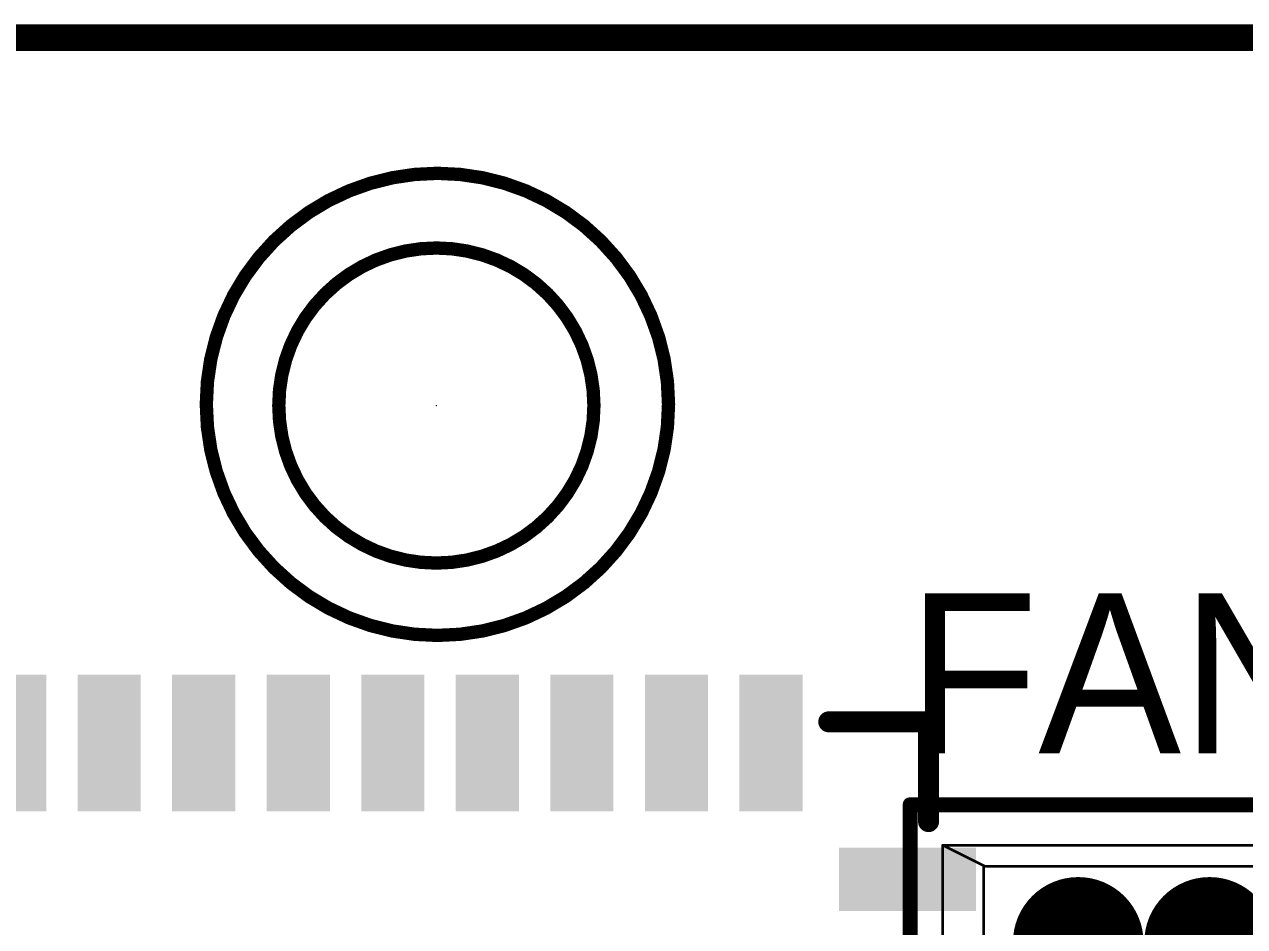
# Model space of a CAD drawing. Header units: millimetres. Extents: x 19.13 to 23.12, y 5.07 to 8.34.
# Drawn here: x 22.1249 to 22.5822, y 7.9361 to 8.2743 of the extents above; entities that cross this region are included whole.
import ezdxf

# ---------------------------------------------------------------- set-up
doc = ezdxf.new("R2010")
doc.units = ezdxf.units.MM
doc.header["$MEASUREMENT"] = 0
for name, color, linetype in [('BottomLayer', 5, 'Continuous'), ('BottomOverlay', 54, 'Continuous'), ('BottomPaste', 16, 'Continuous'), ('BottomSolder', 6, 'Continuous'), ('KeepOutLayer', 6, 'Continuous'), ('Mechanical11', 56, 'Continuous'), ('Mechanical3', 76, 'Continuous'), ('MidLayer1', 16, 'Continuous'), ('MidLayer2', 76, 'Continuous'), ('MidLayer3', 90, 'Continuous'), ('MidLayer4', 156, 'Continuous'), ('MultiLayer', 9, 'Continuous'), ('TopLayer', 1, 'Continuous'), ('TopOverlay', 2, 'Continuous'), ('TopSolder', 216, 'Continuous')]:
    doc.layers.add(name, color=color, linetype=linetype)

# ---------------------------------------------------------------- blocks, each defined once
blk = doc.blocks.new('FG6223ASRD_W7_B_422')
at = {"layer": 'BottomLayer'}
for points in [[(-0.25194, -0.16732), (-0.25194, -0.18701), (-0.20469, -0.16732), (-0.20469, -0.18701)], [(-0.18701, -0.25194), (-0.16732, -0.25194), (-0.18701, -0.20469), (-0.16732, -0.20469)], [(-0.15157, -0.25194), (-0.13189, -0.25194), (-0.15157, -0.20469), (-0.13189, -0.20469)], [(-0.11614, -0.25194), (-0.09646, -0.25194), (-0.11614, -0.20469), (-0.09646, -0.20469)], [(-0.08071, -0.25194), (-0.06102, -0.25194), (-0.08071, -0.20469), (-0.06102, -0.20469)], [(-0.04528, -0.25194), (-0.02559, -0.25194), (-0.04528, -0.20469), (-0.02559, -0.20469)], [(-0.00984, -0.25194), (0.00984, -0.25194), (-0.00984, -0.20469), (0.00984, -0.20469)], [(0.02559, -0.25194), (0.04528, -0.25194), (0.02559, -0.20469), (0.04528, -0.20469)], [(0.06102, -0.25194), (0.08071, -0.25194), (0.06102, -0.20469), (0.08071, -0.20469)], [(0.09646, -0.25194), (0.11614, -0.25194), (0.09646, -0.20469), (0.11614, -0.20469)]]:
    blk.add_solid(points, dxfattribs=at)
at = {"layer": 'BottomOverlay', "const_width": 0.00787}
for points in [[(-0.23622, -0.19882), (-0.23622, -0.23622)], [(-0.19882, -0.23622), (-0.23622, -0.23622)]]:
    blk.add_lwpolyline(points, dxfattribs=at)
at = {"layer": 'BottomOverlay', "const_width": 0.00394}
for points in [[(-0.23819, -0.19882, 1), (-0.23425, -0.19882, 1)], [(-0.23819, -0.23622, 1), (-0.23425, -0.23622, 1)], [(-0.23819, -0.23622, 1), (-0.23425, -0.23622, 1)], [(-0.20079, -0.23622, 1), (-0.19685, -0.23622, 1)]]:
    blk.add_lwpolyline(points, format="xyb", close=True, dxfattribs=at)
at = {"layer": 'BottomPaste'}
for points in [[(-0.25194, -0.16732), (-0.25194, -0.18701), (-0.20469, -0.16732), (-0.20469, -0.18701)], [(-0.18701, -0.25194), (-0.16732, -0.25194), (-0.18701, -0.20469), (-0.16732, -0.20469)], [(-0.15157, -0.25194), (-0.13189, -0.25194), (-0.15157, -0.20469), (-0.13189, -0.20469)], [(-0.11614, -0.25194), (-0.09646, -0.25194), (-0.11614, -0.20469), (-0.09646, -0.20469)], [(-0.08071, -0.25194), (-0.06102, -0.25194), (-0.08071, -0.20469), (-0.06102, -0.20469)], [(-0.04528, -0.25194), (-0.02559, -0.25194), (-0.04528, -0.20469), (-0.02559, -0.20469)], [(-0.00984, -0.25194), (0.00984, -0.25194), (-0.00984, -0.20469), (0.00984, -0.20469)], [(0.02559, -0.25194), (0.04528, -0.25194), (0.02559, -0.20469), (0.04528, -0.20469)], [(0.06102, -0.25194), (0.08071, -0.25194), (0.06102, -0.20469), (0.08071, -0.20469)], [(0.09646, -0.25194), (0.11614, -0.25194), (0.09646, -0.20469), (0.11614, -0.20469)]]:
    blk.add_solid(points, dxfattribs=at)
at = {"layer": 'BottomSolder'}
for points in [[(-0.25394, -0.16532), (-0.25394, -0.18901), (-0.20269, -0.16532), (-0.20269, -0.18901)], [(-0.18901, -0.25394), (-0.16532, -0.25394), (-0.18901, -0.20269), (-0.16532, -0.20269)], [(-0.15357, -0.25394), (-0.12989, -0.25394), (-0.15357, -0.20269), (-0.12989, -0.20269)], [(-0.11814, -0.25394), (-0.09446, -0.25394), (-0.11814, -0.20269), (-0.09446, -0.20269)], [(-0.08271, -0.25394), (-0.05902, -0.25394), (-0.08271, -0.20269), (-0.05902, -0.20269)], [(-0.04728, -0.25394), (-0.02359, -0.25394), (-0.04728, -0.20269), (-0.02359, -0.20269)], [(-0.01184, -0.25394), (0.01184, -0.25394), (-0.01184, -0.20269), (0.01184, -0.20269)], [(0.02359, -0.25394), (0.04728, -0.25394), (0.02359, -0.20269), (0.04728, -0.20269)], [(0.05902, -0.25394), (0.08271, -0.25394), (0.05902, -0.20269), (0.08271, -0.20269)], [(0.09446, -0.25394), (0.11814, -0.25394), (0.09446, -0.20269), (0.11814, -0.20269)]]:
    blk.add_solid(points, dxfattribs=at)
blk = doc.blocks.new('CON_MISC_004_TH_ST_M_P013_WTB_452')
at = {"layer": 'BottomLayer', "const_width": 0.02047}
for points in [[(-0.08406, 0, 1), (-0.06358, 0, 1)], [(-0.03484, 0, 1), (-0.01437, 0, 1)], [(0.01437, 0, 1), (0.03484, 0, 1)], [(0.06358, 0, 1), (0.08406, 0, 1)]]:
    blk.add_lwpolyline(points, format="xyb", close=True, dxfattribs=at)
at = {"layer": 'BottomSolder', "const_width": 0.02447}
for points in [[(-0.08606, 0, 1), (-0.06158, 0, 1)], [(-0.03684, 0, 1), (-0.01237, 0, 1)], [(0.01237, 0, 1), (0.03684, 0, 1)], [(0.06158, 0, 1), (0.08606, 0, 1)]]:
    blk.add_lwpolyline(points, format="xyb", close=True, dxfattribs=at)
at = {"layer": 'Mechanical11'}
for points, const_width in [([(-0.13445, -0.08661), (-0.13445, 0.04921)], 0.001), ([(-0.13445, 0.04921), (0.13445, 0.04921)], 0.001), ([(0.13445, -0.08661), (0.13445, 0.04921)], 0.001), ([(-0.12461, 0.03642), (-0.10886, 0.02854)], 0.001), ([(-0.12461, -0.06594), (-0.12461, 0.03642)], 0.001), ([(-0.12461, 0.03642), (0.12461, 0.03642)], 0.001), ([(0.10886, 0.02854), (0.12461, 0.03642)], 0.001), ([(0.12461, -0.06594), (0.12461, 0.03642)], 0.001), ([(-0.10925, -0.00295), (-0.10925, 0.02854)], 0.001), ([(-0.10886, 0.02854), (0.10925, 0.02854)], 0.001), ([(0.10925, -0.00295), (0.10925, 0.02854)], 0.001), ([(0.05374, 0.02008), (0.0939, 0.02008)], 0.00512), ([(0.05374, -0.02008), (0.05374, 0.02008)], 0.00512), ([(0.0939, -0.02008), (0.0939, 0.02008)], 0.00512), ([(-0.08012, 0.00689), (-0.06752, 0.00689)], 0.001), ([(-0.08012, -0.00689), (-0.08012, 0.00689)], 0.001), ([(-0.06752, -0.00689), (-0.06752, 0.00689)], 0.001), ([(-0.03091, 0.00689), (-0.01831, 0.00689)], 0.001), ([(-0.03091, -0.00689), (-0.03091, 0.00689)], 0.001), ([(-0.01831, -0.00689), (-0.01831, 0.00689)], 0.001), ([(0.01831, 0.00689), (0.03091, 0.00689)], 0.001), ([(0.01831, -0.00689), (0.01831, 0.00689)], 0.001), ([(0.03091, -0.00689), (0.03091, 0.00689)], 0.001), ([(0.06752, 0.00689), (0.08012, 0.00689)], 0.001), ([(0.06752, -0.00689), (0.06752, 0.00689)], 0.001), ([(0.08012, -0.00689), (0.08012, 0.00689)], 0.001), ([(-0.12461, -0.00295), (-0.10925, -0.00295)], 0.001), ([(0.10925, -0.00295), (0.12461, -0.00295)], 0.001), ([(-0.08012, -0.00689), (-0.06752, -0.00689)], 0.001), ([(-0.03091, -0.00689), (-0.01831, -0.00689)], 0.001), ([(0.01831, -0.00689), (0.03091, -0.00689)], 0.001), ([(0.06752, -0.00689), (0.08012, -0.00689)], 0.001), ([(0.05374, -0.02008), (0.0939, -0.02008)], 0.00512), ([(-0.12461, -0.03445), (-0.10925, -0.03445)], 0.001), ([(-0.10925, -0.06594), (-0.10925, -0.03445)], 0.001), ([(0.10925, -0.03445), (0.12461, -0.03445)], 0.001), ([(0.10925, -0.06594), (0.10925, -0.03445)], 0.001), ([(-0.13445, -0.06594), (0.13445, -0.06594)], 0.001), ([(-0.13445, -0.08661), (0.13445, -0.08661)], 0.001)]:
    blk.add_lwpolyline(points, dxfattribs=dict(at, const_width=const_width))
for points, const_width in [([(-0.1347, 0.04921, 1), (-0.1342, 0.04921, 1)], 0.0005), ([(-0.1347, 0.04921, 1), (-0.1342, 0.04921, 1)], 0.0005), ([(0.1342, 0.04921, 1), (0.1347, 0.04921, 1)], 0.0005), ([(0.1342, 0.04921, 1), (0.1347, 0.04921, 1)], 0.0005), ([(-0.12486, 0.03642, 1), (-0.12436, 0.03642, 1)], 0.0005), ([(-0.12486, 0.03642, 1), (-0.12436, 0.03642, 1)], 0.0005), ([(-0.12486, 0.03642, 1), (-0.12436, 0.03642, 1)], 0.0005), ([(0.12436, 0.03642, 1), (0.12486, 0.03642, 1)], 0.0005), ([(0.12436, 0.03642, 1), (0.12486, 0.03642, 1)], 0.0005), ([(0.12436, 0.03642, 1), (0.12486, 0.03642, 1)], 0.0005), ([(-0.1095, 0.02854, 1), (-0.109, 0.02854, 1)], 0.0005), ([(-0.10911, 0.02854, 1), (-0.10861, 0.02854, 1)], 0.0005), ([(-0.10911, 0.02854, 1), (-0.10861, 0.02854, 1)], 0.0005), ([(0.10861, 0.02854, 1), (0.10911, 0.02854, 1)], 0.0005), ([(0.109, 0.02854, 1), (0.1095, 0.02854, 1)], 0.0005), ([(0.109, 0.02854, 1), (0.1095, 0.02854, 1)], 0.0005), ([(0.05246, 0.02008, 1), (0.05502, 0.02008, 1)], 0.00256), ([(0.05246, 0.02008, 1), (0.05502, 0.02008, 1)], 0.00256), ([(0.09262, 0.02008, 1), (0.09518, 0.02008, 1)], 0.00256), ([(0.09262, 0.02008, 1), (0.09518, 0.02008, 1)], 0.00256), ([(-0.08037, 0.00689, 1), (-0.07987, 0.00689, 1)], 0.0005), ([(-0.08037, 0.00689, 1), (-0.07987, 0.00689, 1)], 0.0005), ([(-0.06777, 0.00689, 1), (-0.06727, 0.00689, 1)], 0.0005), ([(-0.06777, 0.00689, 1), (-0.06727, 0.00689, 1)], 0.0005), ([(-0.03116, 0.00689, 1), (-0.03066, 0.00689, 1)], 0.0005), ([(-0.03116, 0.00689, 1), (-0.03066, 0.00689, 1)], 0.0005), ([(-0.01856, 0.00689, 1), (-0.01806, 0.00689, 1)], 0.0005), ([(-0.01856, 0.00689, 1), (-0.01806, 0.00689, 1)], 0.0005), ([(0.01806, 0.00689, 1), (0.01856, 0.00689, 1)], 0.0005), ([(0.01806, 0.00689, 1), (0.01856, 0.00689, 1)], 0.0005), ([(0.03066, 0.00689, 1), (0.03116, 0.00689, 1)], 0.0005), ([(0.03066, 0.00689, 1), (0.03116, 0.00689, 1)], 0.0005), ([(0.06727, 0.00689, 1), (0.06777, 0.00689, 1)], 0.0005), ([(0.06727, 0.00689, 1), (0.06777, 0.00689, 1)], 0.0005), ([(0.07987, 0.00689, 1), (0.08037, 0.00689, 1)], 0.0005), ([(0.07987, 0.00689, 1), (0.08037, 0.00689, 1)], 0.0005), ([(-0.12486, -0.00295, 1), (-0.12436, -0.00295, 1)], 0.0005), ([(-0.1095, -0.00295, 1), (-0.109, -0.00295, 1)], 0.0005), ([(-0.1095, -0.00295, 1), (-0.109, -0.00295, 1)], 0.0005), ([(0.109, -0.00295, 1), (0.1095, -0.00295, 1)], 0.0005), ([(0.109, -0.00295, 1), (0.1095, -0.00295, 1)], 0.0005), ([(0.12436, -0.00295, 1), (0.12486, -0.00295, 1)], 0.0005), ([(-0.08037, -0.00689, 1), (-0.07987, -0.00689, 1)], 0.0005), ([(-0.08037, -0.00689, 1), (-0.07987, -0.00689, 1)], 0.0005), ([(-0.06777, -0.00689, 1), (-0.06727, -0.00689, 1)], 0.0005), ([(-0.06777, -0.00689, 1), (-0.06727, -0.00689, 1)], 0.0005), ([(-0.03116, -0.00689, 1), (-0.03066, -0.00689, 1)], 0.0005), ([(-0.03116, -0.00689, 1), (-0.03066, -0.00689, 1)], 0.0005), ([(-0.01856, -0.00689, 1), (-0.01806, -0.00689, 1)], 0.0005), ([(-0.01856, -0.00689, 1), (-0.01806, -0.00689, 1)], 0.0005), ([(0.01806, -0.00689, 1), (0.01856, -0.00689, 1)], 0.0005), ([(0.01806, -0.00689, 1), (0.01856, -0.00689, 1)], 0.0005), ([(0.03066, -0.00689, 1), (0.03116, -0.00689, 1)], 0.0005), ([(0.03066, -0.00689, 1), (0.03116, -0.00689, 1)], 0.0005), ([(0.06727, -0.00689, 1), (0.06777, -0.00689, 1)], 0.0005), ([(0.06727, -0.00689, 1), (0.06777, -0.00689, 1)], 0.0005), ([(0.07987, -0.00689, 1), (0.08037, -0.00689, 1)], 0.0005), ([(0.07987, -0.00689, 1), (0.08037, -0.00689, 1)], 0.0005), ([(0.05246, -0.02008, 1), (0.05502, -0.02008, 1)], 0.00256), ([(0.05246, -0.02008, 1), (0.05502, -0.02008, 1)], 0.00256), ([(0.09262, -0.02008, 1), (0.09518, -0.02008, 1)], 0.00256), ([(0.09262, -0.02008, 1), (0.09518, -0.02008, 1)], 0.00256), ([(-0.12486, -0.03445, 1), (-0.12436, -0.03445, 1)], 0.0005), ([(-0.1095, -0.03445, 1), (-0.109, -0.03445, 1)], 0.0005), ([(-0.1095, -0.03445, 1), (-0.109, -0.03445, 1)], 0.0005), ([(0.109, -0.03445, 1), (0.1095, -0.03445, 1)], 0.0005), ([(0.109, -0.03445, 1), (0.1095, -0.03445, 1)], 0.0005), ([(0.12436, -0.03445, 1), (0.12486, -0.03445, 1)], 0.0005), ([(-0.1347, -0.06594, 1), (-0.1342, -0.06594, 1)], 0.0005), ([(-0.12486, -0.06594, 1), (-0.12436, -0.06594, 1)], 0.0005), ([(-0.1095, -0.06594, 1), (-0.109, -0.06594, 1)], 0.0005), ([(0.109, -0.06594, 1), (0.1095, -0.06594, 1)], 0.0005), ([(0.12436, -0.06594, 1), (0.12486, -0.06594, 1)], 0.0005), ([(0.1342, -0.06594, 1), (0.1347, -0.06594, 1)], 0.0005), ([(-0.1347, -0.08661, 1), (-0.1342, -0.08661, 1)], 0.0005), ([(-0.1347, -0.08661, 1), (-0.1342, -0.08661, 1)], 0.0005), ([(0.1342, -0.08661, 1), (0.1347, -0.08661, 1)], 0.0005), ([(0.1342, -0.08661, 1), (0.1347, -0.08661, 1)], 0.0005)]:
    blk.add_lwpolyline(points, format="xyb", close=True, dxfattribs=dict(at, const_width=const_width))
at = {"layer": 'MidLayer1', "const_width": 0.02047}
for points in [[(-0.08406, 0, 1), (-0.06358, 0, 1)], [(-0.03484, 0, 1), (-0.01437, 0, 1)], [(0.01437, 0, 1), (0.03484, 0, 1)], [(0.06358, 0, 1), (0.08406, 0, 1)]]:
    blk.add_lwpolyline(points, format="xyb", close=True, dxfattribs=at)
at = {"layer": 'MidLayer2', "const_width": 0.02047}
for points in [[(-0.08406, 0, 1), (-0.06358, 0, 1)], [(-0.03484, 0, 1), (-0.01437, 0, 1)], [(0.01437, 0, 1), (0.03484, 0, 1)], [(0.06358, 0, 1), (0.08406, 0, 1)]]:
    blk.add_lwpolyline(points, format="xyb", close=True, dxfattribs=at)
at = {"layer": 'MidLayer3', "const_width": 0.02047}
for points in [[(-0.08406, 0, 1), (-0.06358, 0, 1)], [(-0.03484, 0, 1), (-0.01437, 0, 1)], [(0.01437, 0, 1), (0.03484, 0, 1)], [(0.06358, 0, 1), (0.08406, 0, 1)]]:
    blk.add_lwpolyline(points, format="xyb", close=True, dxfattribs=at)
at = {"layer": 'MidLayer4', "const_width": 0.02047}
for points in [[(-0.08406, 0, 1), (-0.06358, 0, 1)], [(-0.03484, 0, 1), (-0.01437, 0, 1)], [(0.01437, 0, 1), (0.03484, 0, 1)], [(0.06358, 0, 1), (0.08406, 0, 1)]]:
    blk.add_lwpolyline(points, format="xyb", close=True, dxfattribs=at)
at = {"layer": 'MultiLayer', "const_width": 0.02047}
for points in [[(-0.08406, 0, 1), (-0.06358, 0, 1)], [(-0.03484, 0, 1), (-0.01437, 0, 1)], [(0.01437, 0, 1), (0.03484, 0, 1)], [(0.06358, 0, 1), (0.08406, 0, 1)]]:
    blk.add_lwpolyline(points, format="xyb", close=True, dxfattribs=at)
at = {"layer": 'TopLayer', "const_width": 0.02047}
for points in [[(-0.08406, 0, 1), (-0.06358, 0, 1)], [(-0.03484, 0, 1), (-0.01437, 0, 1)], [(0.01437, 0, 1), (0.03484, 0, 1)], [(0.06358, 0, 1), (0.08406, 0, 1)]]:
    blk.add_lwpolyline(points, format="xyb", close=True, dxfattribs=at)
at = {"layer": 'TopOverlay'}
for p, q in [((0.0765, 0.05484), (0.06535, 0.06598)), ((0.06535, 0.06598), (0.08764, 0.06598)), ((0.08764, 0.06598), (0.0765, 0.05484)), ((0.08764, 0.06598), (0.08764, 0.06598))]:
    blk.add_line(p, q, dxfattribs=at)
for points, const_width in [([(0.06535, 0.06598), (0.0765, 0.05484)], 0.005), ([(0.06535, 0.06598), (0.08764, 0.06598)], 0.005), ([(0.0765, 0.05484), (0.08764, 0.06598)], 0.005), ([(-0.13701, -0.08917), (-0.13701, 0.05177)], 0.00512), ([(-0.13701, 0.05177), (0.13701, 0.05177)], 0.00512), ([(0.13701, -0.08917), (0.13701, 0.05177)], 0.00512), ([(-0.13701, -0.08917), (0.13701, -0.08917)], 0.00512)]:
    blk.add_lwpolyline(points, dxfattribs=dict(at, const_width=const_width))
for points, const_width in [([(0.0641, 0.06598, 1), (0.0666, 0.06598, 1)], 0.0025), ([(0.0641, 0.06598, 1), (0.0666, 0.06598, 1)], 0.0025), ([(0.08639, 0.06598, 1), (0.08889, 0.06598, 1)], 0.0025), ([(0.08639, 0.06598, 1), (0.08889, 0.06598, 1)], 0.0025), ([(0.07525, 0.05484, 1), (0.07775, 0.05484, 1)], 0.0025), ([(0.07525, 0.05484, 1), (0.07775, 0.05484, 1)], 0.0025), ([(-0.13829, 0.05177, 1), (-0.13573, 0.05177, 1)], 0.00256), ([(-0.13829, 0.05177, 1), (-0.13573, 0.05177, 1)], 0.00256), ([(0.13573, 0.05177, 1), (0.13829, 0.05177, 1)], 0.00256), ([(0.13573, 0.05177, 1), (0.13829, 0.05177, 1)], 0.00256), ([(-0.13829, -0.08917, 1), (-0.13573, -0.08917, 1)], 0.00256), ([(-0.13829, -0.08917, 1), (-0.13573, -0.08917, 1)], 0.00256), ([(0.13573, -0.08917, 1), (0.13829, -0.08917, 1)], 0.00256), ([(0.13573, -0.08917, 1), (0.13829, -0.08917, 1)], 0.00256)]:
    blk.add_lwpolyline(points, format="xyb", close=True, dxfattribs=dict(at, const_width=const_width))
at = {"layer": 'TopSolder', "const_width": 0.02447}
for points in [[(-0.08606, 0, 1), (-0.06158, 0, 1)], [(-0.03684, 0, 1), (-0.01237, 0, 1)], [(0.01237, 0, 1), (0.03684, 0, 1)], [(0.06158, 0, 1), (0.08606, 0, 1)]]:
    blk.add_lwpolyline(points, format="xyb", close=True, dxfattribs=at)

msp = doc.modelspace()

# ---------------------------------------------------------------- linework, layer by layer
at = {"layer": 'BottomLayer'}
for p, q in [((22.28006, 8.21852), (22.26308, 8.21685)), ((22.29703, 8.21685), (22.28006, 8.21852)), ((22.28006, 8.21852), (22.28006, 8.21852)), ((22.26308, 8.21685), (22.24675, 8.21189)), ((22.31336, 8.21189), (22.29703, 8.21685)), ((22.24675, 8.21189), (22.2317, 8.20385)), ((22.32841, 8.20385), (22.31336, 8.21189)), ((22.2317, 8.20385), (22.21851, 8.19303)), ((22.3416, 8.19303), (22.32841, 8.20385)), ((22.21851, 8.19303), (22.20769, 8.17984)), ((22.35242, 8.17984), (22.3416, 8.19303)), ((22.20769, 8.17984), (22.19965, 8.16479)), ((22.36046, 8.16479), (22.35242, 8.17984)), ((22.19965, 8.16479), (22.19469, 8.14846)), ((22.36542, 8.14846), (22.36046, 8.16479)), ((22.19469, 8.14846), (22.19302, 8.13149)), ((22.36709, 8.13149), (22.36542, 8.14846)), ((22.19302, 8.13149), (22.19302, 8.13149)), ((22.19302, 8.13149), (22.19469, 8.11451)), ((22.36542, 8.11451), (22.36709, 8.13149)), ((22.36709, 8.13149), (22.36709, 8.13149)), ((22.19469, 8.11451), (22.19965, 8.09818)), ((22.36046, 8.09818), (22.36542, 8.11451)), ((22.19965, 8.09818), (22.20769, 8.08313)), ((22.35242, 8.08313), (22.36046, 8.09818)), ((22.20769, 8.08313), (22.21851, 8.06994)), ((22.3416, 8.06994), (22.35242, 8.08313)), ((22.21851, 8.06994), (22.2317, 8.05912)), ((22.32841, 8.05912), (22.3416, 8.06994)), ((22.2317, 8.05912), (22.24675, 8.05108)), ((22.31336, 8.05108), (22.32841, 8.05912)), ((22.24675, 8.05108), (22.26308, 8.04612)), ((22.29703, 8.04612), (22.31336, 8.05108)), ((22.26308, 8.04612), (22.28006, 8.04445)), ((22.28006, 8.04445), (22.29703, 8.04612)), ((22.28006, 8.04445), (22.28006, 8.04445))]:
    msp.add_line(p, q, dxfattribs=at)
at = {"layer": 'KeepOutLayer', "const_width": 0.01}
msp.add_lwpolyline([(19.16114, 8.26932), (23.0509, 8.26932)], dxfattribs=at)
at = {"layer": 'KeepOutLayer'}
for points, const_width in [([(22.33832, 8.13144, 1), (22.22021, 8.13144, 1)], 0.005), ([(22.21896, 8.13144, 1), (22.22146, 8.13144, 1)], 0.0025), ([(22.33707, 8.13144, 1), (22.33957, 8.13144, 1)], 0.0025)]:
    msp.add_lwpolyline(points, format="xyb", close=True, dxfattribs=dict(at, const_width=const_width))
at = {"layer": 'Mechanical3'}
for points, const_width in [([(22.27939, 8.13144, 1), (22.27914, 8.13144, 1)], 0.00025), ([(22.27908, 8.13144, 1), (22.2792, 8.13144, 1)], 0.000125), ([(22.27933, 8.13144, 1), (22.27945, 8.13144, 1)], 0.000125)]:
    msp.add_lwpolyline(points, format="xyb", close=True, dxfattribs=dict(at, const_width=const_width))
at = {"layer": 'MultiLayer'}
for p, q in [((22.27927, 8.19078), (22.26769, 8.18964)), ((22.29084, 8.18964), (22.27927, 8.19078)), ((22.27927, 8.19078), (22.27927, 8.19078)), ((22.25656, 8.18626), (22.2463, 8.18078)), ((22.26769, 8.18964), (22.25656, 8.18626)), ((22.30197, 8.18626), (22.29084, 8.18964)), ((22.31223, 8.18078), (22.30197, 8.18626)), ((22.2463, 8.18078), (22.2373, 8.1734)), ((22.32123, 8.1734), (22.31223, 8.18078)), ((22.2373, 8.1734), (22.22993, 8.16441)), ((22.32861, 8.16441), (22.32123, 8.1734)), ((22.22993, 8.16441), (22.22444, 8.15415)), ((22.33409, 8.15415), (22.32861, 8.16441)), ((22.22444, 8.15415), (22.22106, 8.14301)), ((22.33747, 8.14301), (22.33409, 8.15415)), ((22.22106, 8.14301), (22.21992, 8.13144)), ((22.33861, 8.13144), (22.33747, 8.14301)), ((22.21992, 8.13144), (22.21992, 8.13144)), ((22.21992, 8.13144), (22.22106, 8.11986)), ((22.33747, 8.11986), (22.33861, 8.13144)), ((22.33861, 8.13144), (22.33861, 8.13144)), ((22.22106, 8.11986), (22.22444, 8.10873)), ((22.33409, 8.10873), (22.33747, 8.11986)), ((22.22444, 8.10873), (22.22993, 8.09847)), ((22.32861, 8.09847), (22.33409, 8.10873)), ((22.22993, 8.09847), (22.2373, 8.08948)), ((22.32123, 8.08948), (22.32861, 8.09847)), ((22.2373, 8.08948), (22.2463, 8.0821)), ((22.31223, 8.0821), (22.32123, 8.08948)), ((22.2463, 8.0821), (22.25656, 8.07661)), ((22.30197, 8.07661), (22.31223, 8.0821)), ((22.25656, 8.07661), (22.26769, 8.07324)), ((22.29084, 8.07324), (22.30197, 8.07661)), ((22.26769, 8.07324), (22.27927, 8.0721)), ((22.27927, 8.0721), (22.29084, 8.07324)), ((22.27927, 8.0721), (22.27927, 8.0721))]:
    msp.add_line(p, q, dxfattribs=at)
at = {"layer": 'TopLayer'}
for p, q in [((22.28006, 8.21852), (22.26308, 8.21685)), ((22.29703, 8.21685), (22.28006, 8.21852)), ((22.28006, 8.21852), (22.28006, 8.21852)), ((22.26308, 8.21685), (22.24675, 8.21189)), ((22.31336, 8.21189), (22.29703, 8.21685)), ((22.24675, 8.21189), (22.2317, 8.20385)), ((22.32841, 8.20385), (22.31336, 8.21189)), ((22.2317, 8.20385), (22.21851, 8.19303)), ((22.3416, 8.19303), (22.32841, 8.20385)), ((22.21851, 8.19303), (22.20769, 8.17984)), ((22.35242, 8.17984), (22.3416, 8.19303)), ((22.20769, 8.17984), (22.19965, 8.16479)), ((22.36046, 8.16479), (22.35242, 8.17984)), ((22.19965, 8.16479), (22.19469, 8.14846)), ((22.36542, 8.14846), (22.36046, 8.16479)), ((22.19469, 8.14846), (22.19302, 8.13149)), ((22.36709, 8.13149), (22.36542, 8.14846)), ((22.19302, 8.13149), (22.19302, 8.13149)), ((22.19302, 8.13149), (22.19469, 8.11451)), ((22.36542, 8.11451), (22.36709, 8.13149)), ((22.36709, 8.13149), (22.36709, 8.13149)), ((22.19469, 8.11451), (22.19965, 8.09818)), ((22.36046, 8.09818), (22.36542, 8.11451)), ((22.19965, 8.09818), (22.20769, 8.08313)), ((22.35242, 8.08313), (22.36046, 8.09818)), ((22.20769, 8.08313), (22.21851, 8.06994)), ((22.3416, 8.06994), (22.35242, 8.08313)), ((22.21851, 8.06994), (22.2317, 8.05912)), ((22.32841, 8.05912), (22.3416, 8.06994)), ((22.2317, 8.05912), (22.24675, 8.05108)), ((22.31336, 8.05108), (22.32841, 8.05912)), ((22.24675, 8.05108), (22.26308, 8.04612)), ((22.29703, 8.04612), (22.31336, 8.05108)), ((22.26308, 8.04612), (22.28006, 8.04445)), ((22.28006, 8.04445), (22.29703, 8.04612)), ((22.28006, 8.04445), (22.28006, 8.04445))]:
    msp.add_line(p, q, dxfattribs=at)
at = {"layer": 'TopOverlay'}
for points, const_width in [([(22.36628, 8.13188, 1), (22.19305, 8.13188, 1)], 0.005), ([(22.1918, 8.13188, 1), (22.1943, 8.13188, 1)], 0.0025), ([(22.36503, 8.13188, 1), (22.36753, 8.13188, 1)], 0.0025)]:
    msp.add_lwpolyline(points, format="xyb", close=True, dxfattribs=dict(at, const_width=const_width))

# ---------------------------------------------------------------- block references
for name, p, rotation in [('FG6223ASRD_W7_B_422', (22.22751, 7.77665), 180), ('CON_MISC_004_TH_ST_M_P013_WTB_452', (22.59365, 7.9302), 360)]:
    msp.add_blockref(name, p, dxfattribs=dict(rotation=rotation))

# ---------------------------------------------------------------- texts
msp.add_text('FAN', height=0.06, rotation=360, dxfattribs=at).set_placement((22.45585, 8.00106))

doc.saveas('drawing.dxf')
